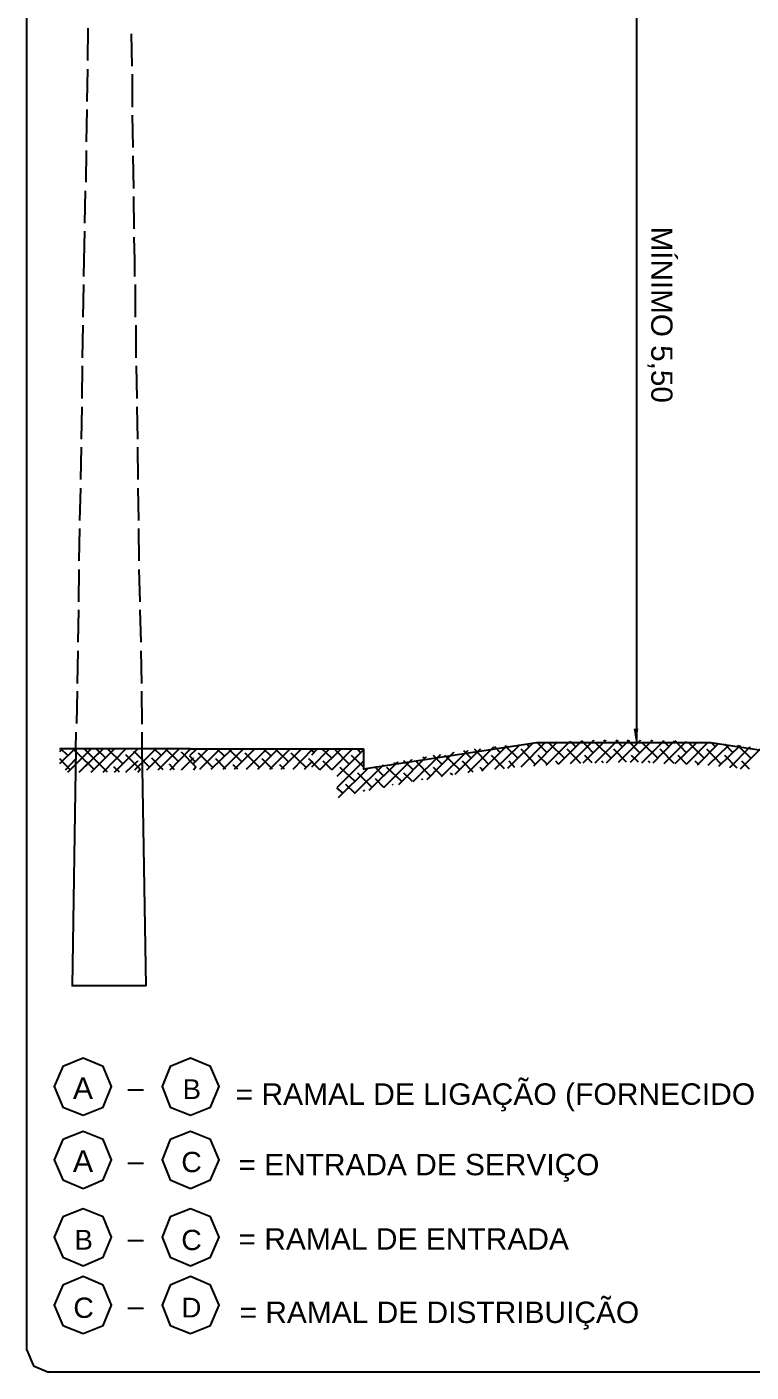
# Model space of a CAD drawing. Header units: millimetres. Extents: x 2300 to 2597, y 2140 to 2350.
# Drawn here: x 2447.1 to 2485.5, y 2211.7 to 2283 of the extents above; entities that cross this region are included whole.
import ezdxf

# ---------------------------------------------------------------- set-up
doc = ezdxf.new("R2010")
doc.units = ezdxf.units.MM
doc.styles.add('Arial0', font='arial.ttf', dxfattribs={"height": 1.907567})

msp = doc.modelspace()

# ---------------------------------------------------------------- hatches: boundary and pattern name
at = {"true_color": 0x000007}
for points in [[(2479.269, 2245.812), (2479.516, 2245.812), (2479.387, 2245.082)], [(2479.481, 2244.658), (2479.445, 2244.658), (2479.445, 2244.634), (2479.481, 2244.634)], [(2482.284, 2245), (2482.261, 2245), (2482.261, 2244.964), (2482.284, 2244.964)]]:
    msp.add_hatch(color=7, dxfattribs=at).paths.add_polyline_path(points)

# ---------------------------------------------------------------- linework, layer by layer
at = {"color": 7, "linetype": 'Continuous', "lineweight": -2, "true_color": 0x000007}
for points in [[(2447.1, 2212.854), (2447.1, 2313.837), (2447.1, 2313.837)], [(2479.422, 2287.357), (2479.422, 2245.023), (2479.422, 2245.023)], [(2450.327, 2281.244), (2450.351, 2282.964), (2450.351, 2282.964)], [(2452.672, 2280.938), (2452.648, 2282.657), (2452.648, 2282.657)], [(2450.292, 2279.065), (2450.327, 2280.784), (2450.327, 2280.784)], [(2452.707, 2278.77), (2452.707, 2280.514), (2452.707, 2280.514)], [(2450.257, 2276.933), (2450.292, 2278.652), (2450.292, 2278.652)], [(2452.73, 2276.626), (2452.707, 2278.346), (2452.707, 2278.346)], [(2450.233, 2274.789), (2450.257, 2276.473), (2450.257, 2276.473)], [(2452.766, 2274.459), (2452.73, 2276.179), (2452.73, 2276.179)], [(2450.174, 2272.622), (2450.198, 2274.329), (2450.198, 2274.329)], [(2452.789, 2272.315), (2452.766, 2274.035), (2452.766, 2274.035)], [(2450.139, 2270.654), (2450.174, 2272.197), (2450.174, 2272.197)], [(2452.825, 2270.654), (2452.789, 2271.868), (2452.789, 2271.868)], [(2450.115, 2269.783), (2450.139, 2270.654), (2450.139, 2270.654)], [(2452.825, 2269.783), (2452.825, 2270.654), (2452.825, 2270.654)], [(2450.08, 2267.639), (2450.115, 2269.359), (2450.115, 2269.359)], [(2452.86, 2267.639), (2452.86, 2269.359), (2452.86, 2269.359)], [(2450.045, 2265.472), (2450.08, 2267.215), (2450.08, 2267.215)], [(2452.884, 2265.472), (2452.884, 2267.215), (2452.884, 2267.215)], [(2450.021, 2263.328), (2450.045, 2265.048), (2450.045, 2265.048)], [(2452.942, 2263.328), (2452.919, 2265.048), (2452.919, 2265.048)], [(2449.986, 2261.16), (2450.021, 2262.88), (2450.021, 2262.88)], [(2452.978, 2261.16), (2452.942, 2262.88), (2452.942, 2262.88)], [(2449.962, 2259.017), (2449.986, 2260.736), (2449.986, 2260.736)], [(2453.001, 2259.017), (2452.978, 2260.736), (2452.978, 2260.736)], [(2449.903, 2256.849), (2449.962, 2258.569), (2449.962, 2258.569)], [(2453.037, 2256.849), (2453.001, 2258.569), (2453.001, 2258.569)], [(2449.868, 2254.706), (2449.903, 2256.425), (2449.903, 2256.425)], [(2453.06, 2254.706), (2453.037, 2256.425), (2453.037, 2256.425)], [(2449.845, 2252.538), (2449.868, 2254.246), (2449.868, 2254.246)], [(2453.096, 2252.538), (2453.06, 2254.246), (2453.06, 2254.246)], [(2449.809, 2250.394), (2449.845, 2252.114), (2449.845, 2252.114)], [(2453.154, 2250.394), (2453.096, 2252.114), (2453.096, 2252.114)], [(2449.774, 2248.215), (2449.809, 2249.935), (2449.809, 2249.935)], [(2453.19, 2248.215), (2453.154, 2249.935), (2453.154, 2249.935)], [(2449.75, 2246.083), (2449.774, 2247.803), (2449.774, 2247.803)], [(2453.213, 2246.048), (2453.19, 2247.803), (2453.19, 2247.803)], [(2449.691, 2244.752), (2449.715, 2245.624), (2449.715, 2245.624)], [(2453.213, 2244.752), (2453.213, 2245.624), (2453.213, 2245.624)], [(2448.843, 2244.599), (2448.996, 2244.752), (2448.996, 2244.752)], [(2448.843, 2243.975), (2449.633, 2244.752), (2449.633, 2244.752)], [(2453.154, 2244.752), (2448.843, 2244.752), (2448.843, 2244.752)], [(2449.267, 2244.387), (2448.902, 2244.752), (2448.902, 2244.752)], [(2449.267, 2243.515), (2450.504, 2244.752), (2450.504, 2244.752)], [(2449.691, 2244.752), (2449.503, 2232.184), (2449.503, 2232.184)], [(2449.868, 2244.422), (2449.538, 2244.752), (2449.538, 2244.752)], [(2449.868, 2243.515), (2451.14, 2244.752), (2451.14, 2244.752)], [(2449.868, 2243.515), (2450.987, 2244.599), (2450.987, 2244.599)], [(2451.376, 2243.515), (2450.139, 2244.752), (2450.139, 2244.752)], [(2450.327, 2244.575), (2450.292, 2244.599), (2450.292, 2244.599)], [(2450.504, 2243.515), (2451.741, 2244.752), (2451.741, 2244.752)], [(2451.258, 2244.269), (2450.775, 2244.752), (2450.775, 2244.752)], [(2451.14, 2243.515), (2452.342, 2244.752), (2452.342, 2244.752)], [(2452.165, 2243.975), (2451.376, 2244.752), (2451.376, 2244.752)], [(2451.741, 2243.515), (2452.978, 2244.752), (2452.978, 2244.752)], [(2452.789, 2244.575), (2452.766, 2244.599), (2452.766, 2244.599)], [(2452.825, 2243.633), (2453.944, 2244.752), (2453.944, 2244.752)], [(2453.579, 2243.786), (2452.825, 2244.575), (2452.825, 2244.575)], [(2455.781, 2244.752), (2453.154, 2244.752), (2453.154, 2244.752)], [(2453.425, 2232.184), (2453.213, 2244.752), (2453.213, 2244.752)], [(2453.272, 2244.729), (2453.249, 2244.752), (2453.249, 2244.752)], [(2453.461, 2243.633), (2454.568, 2244.752), (2454.568, 2244.752)], [(2454.215, 2244.387), (2453.849, 2244.752), (2453.849, 2244.752)], [(2454.061, 2243.633), (2455.18, 2244.752), (2455.18, 2244.752)], [(2455.122, 2244.093), (2454.45, 2244.752), (2454.45, 2244.752)], [(2454.698, 2243.633), (2455.781, 2244.752), (2455.781, 2244.752)], [(2456.052, 2243.786), (2455.298, 2244.575), (2455.298, 2244.575)], [(2455.746, 2244.729), (2455.722, 2244.752), (2455.722, 2244.752)], [(2455.746, 2244.752), (2462.236, 2244.752), (2462.236, 2244.752)], [(2455.746, 2244.387), (2456.111, 2244.752), (2456.111, 2244.752)], [(2455.899, 2243.939), (2456.712, 2244.752), (2456.712, 2244.752)], [(2456.264, 2243.668), (2457.348, 2244.752), (2457.348, 2244.752)], [(2456.653, 2244.693), (2456.559, 2244.752), (2456.559, 2244.752)], [(2456.865, 2243.668), (2457.984, 2244.752), (2457.984, 2244.752)], [(2457.583, 2244.363), (2457.171, 2244.752), (2457.171, 2244.752)], [(2457.501, 2243.668), (2458.585, 2244.752), (2458.585, 2244.752)], [(2458.49, 2244.057), (2457.795, 2244.752), (2457.795, 2244.752)], [(2458.102, 2243.668), (2459.185, 2244.752), (2459.185, 2244.752)], [(2458.738, 2243.668), (2459.821, 2244.752), (2459.821, 2244.752)], [(2459.126, 2244.693), (2459.032, 2244.752), (2459.032, 2244.752)], [(2459.338, 2243.668), (2460.422, 2244.752), (2460.422, 2244.752)], [(2460.057, 2244.363), (2459.645, 2244.752), (2459.645, 2244.752)], [(2459.975, 2243.668), (2461.058, 2244.752), (2461.058, 2244.752)], [(2460.964, 2244.057), (2460.269, 2244.752), (2460.269, 2244.752)], [(2460.575, 2243.668), (2461.659, 2244.752), (2461.659, 2244.752)], [(2461.211, 2243.668), (2462.236, 2244.729), (2462.236, 2244.729)], [(2461.565, 2244.693), (2461.506, 2244.752), (2461.506, 2244.752)], [(2462.236, 2244.634), (2462.107, 2244.752), (2462.107, 2244.752)], [(2462.201, 2244.752), (2464.945, 2244.752), (2464.945, 2244.752)], [(2462.201, 2244.422), (2462.507, 2244.752), (2462.507, 2244.752)], [(2462.201, 2243.786), (2463.143, 2244.752), (2463.143, 2244.752)], [(2462.319, 2244.54), (2462.201, 2244.693), (2462.201, 2244.693)], [(2462.625, 2243.633), (2463.767, 2244.752), (2463.767, 2244.752)], [(2463.261, 2244.246), (2462.743, 2244.752), (2462.743, 2244.752)], [(2463.261, 2243.633), (2464.368, 2244.752), (2464.368, 2244.752)], [(2464.191, 2243.939), (2463.414, 2244.729), (2463.414, 2244.729)], [(2463.555, 2243.303), (2464.945, 2244.693), (2464.945, 2244.693)], [(2464.792, 2244.54), (2464.616, 2244.752), (2464.616, 2244.752)], [(2492.544, 2243.668), (2483.368, 2245.058), (2474.109, 2245.058), (2464.945, 2243.668)], [(2464.945, 2244.752), (2464.945, 2243.668), (2464.945, 2243.668)], [(2468.326, 2243.127), (2469.739, 2244.575), (2469.739, 2244.575)], [(2469.08, 2243.28), (2470.47, 2244.658), (2470.47, 2244.658)], [(2469.739, 2244.54), (2469.716, 2244.575), (2469.716, 2244.575)], [(2469.798, 2243.398), (2471.153, 2244.752), (2471.153, 2244.752)], [(2470.646, 2244.246), (2470.258, 2244.634), (2470.258, 2244.634)], [(2470.493, 2243.492), (2471.848, 2244.846), (2471.848, 2244.846)], [(2471.577, 2243.939), (2470.823, 2244.729), (2470.823, 2244.729)], [(2471.224, 2243.574), (2472.543, 2244.905), (2472.543, 2244.905)], [(2471.907, 2243.668), (2473.238, 2244.964), (2473.238, 2244.964)], [(2472.213, 2244.54), (2471.907, 2244.846), (2471.907, 2244.846)], [(2473.12, 2244.246), (2472.46, 2244.905), (2472.46, 2244.905)], [(2472.602, 2243.727), (2473.897, 2245.023), (2473.897, 2245.023)], [(2473.297, 2243.786), (2474.569, 2245.082), (2474.569, 2245.082)], [(2474.051, 2243.939), (2473.297, 2244.729), (2473.297, 2244.729)], [(2473.721, 2244.846), (2473.603, 2245), (2473.603, 2245)], [(2473.968, 2243.845), (2475.229, 2245.117), (2475.229, 2245.117)], [(2474.687, 2244.54), (2474.168, 2245.058), (2474.168, 2245.058)], [(2474.628, 2243.881), (2475.888, 2245.141), (2475.888, 2245.141)], [(2475.594, 2244.246), (2474.804, 2245.023), (2474.804, 2245.023)], [(2475.287, 2243.939), (2476.524, 2245.176), (2476.524, 2245.176)], [(2476.465, 2243.975), (2475.747, 2244.729), (2475.747, 2244.729)], [(2475.923, 2243.975), (2477.16, 2245.2), (2477.16, 2245.2)], [(2476.194, 2244.846), (2475.923, 2245.141), (2475.923, 2245.141)], [(2477.125, 2244.54), (2476.524, 2245.176), (2476.524, 2245.176)], [(2476.583, 2243.998), (2477.796, 2245.2), (2477.796, 2245.2)], [(2477.219, 2243.998), (2478.421, 2245.2), (2478.421, 2245.2)], [(2478.067, 2244.246), (2477.278, 2245.023), (2477.278, 2245.023)], [(2477.761, 2245.176), (2477.702, 2245.2), (2477.702, 2245.2)], [(2477.82, 2243.998), (2479.033, 2245.2), (2479.033, 2245.2)], [(2478.88, 2244.034), (2478.22, 2244.729), (2478.22, 2244.729)], [(2478.668, 2244.846), (2478.338, 2245.2), (2478.338, 2245.2)], [(2478.456, 2244.034), (2479.634, 2245.2), (2479.634, 2245.2)], [(2479.599, 2244.54), (2478.939, 2245.2), (2478.939, 2245.2)], [(2479.092, 2244.034), (2480.27, 2245.2), (2480.27, 2245.2)], [(2479.693, 2243.998), (2480.871, 2245.176), (2480.871, 2245.176)], [(2480.541, 2244.246), (2479.752, 2245.023), (2479.752, 2245.023)], [(2480.235, 2245.176), (2480.199, 2245.2), (2480.199, 2245.2)], [(2480.294, 2243.998), (2481.436, 2245.176), (2481.436, 2245.176)], [(2481.413, 2243.975), (2480.682, 2244.729), (2480.682, 2244.729)], [(2481.142, 2244.846), (2480.812, 2245.176), (2480.812, 2245.176)], [(2480.894, 2243.975), (2482.049, 2245.141), (2482.049, 2245.141)], [(2482.072, 2244.54), (2481.471, 2245.176), (2481.471, 2245.176)], [(2481.471, 2243.975), (2482.614, 2245.082), (2482.614, 2245.082)], [(2482.072, 2243.939), (2483.191, 2245.058), (2483.191, 2245.058)], [(2483.014, 2244.246), (2482.225, 2245.023), (2482.225, 2245.023)], [(2482.649, 2243.904), (2483.768, 2245.023), (2483.768, 2245.023)], [(2483.91, 2243.939), (2483.156, 2244.729), (2483.156, 2244.729)], [(2483.215, 2243.881), (2484.334, 2244.964), (2484.334, 2244.964)], [(2483.615, 2244.846), (2483.427, 2245.023), (2483.427, 2245.023)], [(2483.792, 2243.822), (2484.911, 2244.929), (2484.911, 2244.929)], [(2484.546, 2244.54), (2484.098, 2245), (2484.098, 2245)], [(2484.369, 2243.763), (2485.453, 2244.846), (2485.453, 2244.846)], [(2485.476, 2244.246), (2484.793, 2244.929), (2484.793, 2244.929)], [(2484.934, 2243.692), (2486.03, 2244.788), (2486.03, 2244.788)], [(2449.385, 2243.633), (2448.843, 2244.21), (2448.843, 2244.21)], [(2449.15, 2243.633), (2449.691, 2244.21), (2449.691, 2244.21)], [(2450.657, 2243.668), (2449.868, 2244.422), (2449.868, 2244.422)], [(2453.096, 2243.668), (2452.342, 2244.422), (2452.342, 2244.422)], [(2452.342, 2243.515), (2452.978, 2244.116), (2452.978, 2244.116)], [(2454.332, 2243.633), (2453.732, 2244.246), (2453.732, 2244.246)], [(2454.933, 2243.633), (2454.662, 2243.939), (2454.662, 2243.939)], [(2455.298, 2243.633), (2455.934, 2244.269), (2455.934, 2244.269)], [(2456.017, 2244.057), (2455.746, 2244.363), (2455.746, 2244.363)], [(2456.959, 2243.763), (2456.205, 2244.517), (2456.205, 2244.517)], [(2457.654, 2243.668), (2457.112, 2244.21), (2457.112, 2244.21)], [(2458.278, 2243.668), (2458.043, 2243.904), (2458.043, 2243.904)], [(2459.433, 2243.763), (2458.679, 2244.517), (2458.679, 2244.517)], [(2460.128, 2243.668), (2459.574, 2244.21), (2459.574, 2244.21)], [(2460.752, 2243.668), (2460.516, 2243.904), (2460.516, 2243.904)], [(2461.906, 2243.763), (2461.117, 2244.517), (2461.117, 2244.517)], [(2461.812, 2243.668), (2462.236, 2244.093), (2462.236, 2244.093)], [(2462.236, 2244.034), (2462.048, 2244.21), (2462.048, 2244.21)], [(2462.625, 2243.633), (2462.201, 2244.057), (2462.201, 2244.057)], [(2463.261, 2243.633), (2462.802, 2244.093), (2462.802, 2244.093)], [(2463.555, 2242.703), (2464.945, 2244.093), (2464.945, 2244.093)], [(2464.945, 2243.786), (2464.309, 2244.387), (2464.309, 2244.387)], [(2464.462, 2242.373), (2466.005, 2243.904), (2466.005, 2243.904)], [(2465.252, 2242.549), (2466.759, 2244.057), (2466.759, 2244.057)], [(2466.029, 2242.703), (2467.513, 2244.175), (2467.513, 2244.175)], [(2466.63, 2243.939), (2466.571, 2243.998), (2466.571, 2243.998)], [(2466.818, 2242.856), (2468.267, 2244.328), (2468.267, 2244.328)], [(2467.572, 2243.633), (2467.089, 2244.116), (2467.089, 2244.116)], [(2467.572, 2243.009), (2469.021, 2244.446), (2469.021, 2244.446)], [(2468.503, 2243.303), (2467.725, 2244.093), (2467.725, 2244.093)], [(2468.173, 2244.246), (2468.114, 2244.305), (2468.114, 2244.305)], [(2469.103, 2243.939), (2468.656, 2244.387), (2468.656, 2244.387)], [(2470.046, 2243.633), (2469.256, 2244.387), (2469.256, 2244.387)], [(2470.764, 2243.515), (2470.199, 2244.093), (2470.199, 2244.093)], [(2472.425, 2243.692), (2471.73, 2244.387), (2471.73, 2244.387)], [(2472.967, 2243.763), (2472.661, 2244.093), (2472.661, 2244.093)], [(2474.722, 2243.904), (2474.204, 2244.387), (2474.204, 2244.387)], [(2475.287, 2243.939), (2475.134, 2244.093), (2475.134, 2244.093)], [(2477.066, 2243.998), (2476.677, 2244.387), (2476.677, 2244.387)], [(2477.667, 2243.998), (2477.584, 2244.093), (2477.584, 2244.093)], [(2479.516, 2244.034), (2479.151, 2244.387), (2479.151, 2244.387)], [(2480.14, 2243.998), (2480.058, 2244.093), (2480.058, 2244.093)], [(2482.072, 2243.939), (2481.625, 2244.387), (2481.625, 2244.387)], [(2482.744, 2243.904), (2482.532, 2244.093), (2482.532, 2244.093)], [(2484.758, 2243.727), (2484.098, 2244.387), (2484.098, 2244.387)], [(2485.417, 2243.668), (2485.005, 2244.093), (2485.005, 2244.093)], [(2452.012, 2243.515), (2451.706, 2243.786), (2451.706, 2243.786)], [(2452.978, 2243.515), (2453.096, 2243.668), (2453.096, 2243.668)], [(2455.934, 2243.633), (2456.052, 2243.786), (2456.052, 2243.786)], [(2463.614, 2242.161), (2465.193, 2243.727), (2465.193, 2243.727)], [(2464.498, 2243.009), (2463.709, 2243.763), (2463.709, 2243.763)], [(2465.405, 2242.703), (2464.651, 2243.456), (2464.651, 2243.456)], [(2465.098, 2243.633), (2465.04, 2243.692), (2465.04, 2243.692)], [(2466.029, 2243.303), (2465.546, 2243.786), (2465.546, 2243.786)], [(2466.029, 2242.703), (2465.581, 2243.15), (2465.581, 2243.15)], [(2466.971, 2243.009), (2466.182, 2243.763), (2466.182, 2243.763)], [(2467.537, 2243.009), (2467.089, 2243.456), (2467.089, 2243.456)], [(2468.079, 2243.091), (2468.055, 2243.15), (2468.055, 2243.15)], [(2469.139, 2243.28), (2468.656, 2243.763), (2468.656, 2243.763)], [(2469.681, 2243.362), (2469.563, 2243.456), (2469.563, 2243.456)], [(2471.306, 2243.574), (2471.129, 2243.763), (2471.129, 2243.763)], [(2463.862, 2242.396), (2463.555, 2242.667), (2463.555, 2242.667)], [(2464.498, 2242.373), (2464.015, 2242.856), (2464.015, 2242.856)], [(2465.004, 2242.491), (2464.945, 2242.549), (2464.945, 2242.549)], [(2466.512, 2242.82), (2466.488, 2242.856), (2466.488, 2242.856)], [(2453.425, 2232.184), (2449.503, 2232.184), (2449.503, 2232.184)], [(2452.459, 2226.659), (2453.272, 2226.659), (2453.272, 2226.659)], [(2452.459, 2222.772), (2453.272, 2222.772), (2453.272, 2222.772)], [(2452.459, 2218.673), (2453.272, 2218.673), (2453.272, 2218.673)], [(2452.459, 2215.081), (2453.272, 2215.081), (2453.272, 2215.081)], [(2447.1, 2212.854), (2447.453, 2212.03), (2448.243, 2211.7)], [(2579.957, 2211.7), (2448.243, 2211.7), (2448.243, 2211.7)]]:
    msp.add_lwpolyline(points, dxfattribs=at)
for points in [[(2450.08, 2225.328), (2451.14, 2225.752), (2451.588, 2226.836), (2451.14, 2227.896), (2450.08, 2228.344), (2448.996, 2227.896), (2448.537, 2226.836), (2448.996, 2225.752)], [(2455.781, 2225.328), (2456.83, 2225.752), (2457.289, 2226.836), (2456.83, 2227.896), (2455.781, 2228.344), (2454.698, 2227.896), (2454.273, 2226.836), (2454.698, 2225.752)], [(2450.08, 2221.441), (2451.14, 2221.901), (2451.588, 2222.949), (2451.14, 2224.033), (2450.08, 2224.457), (2448.996, 2224.033), (2448.537, 2222.949), (2448.996, 2221.901)], [(2455.781, 2221.441), (2456.83, 2221.901), (2457.289, 2222.949), (2456.83, 2224.033), (2455.781, 2224.457), (2454.698, 2224.033), (2454.273, 2222.949), (2454.698, 2221.901)], [(2450.08, 2217.342), (2451.14, 2217.79), (2451.588, 2218.85), (2451.14, 2219.934), (2450.08, 2220.358), (2448.996, 2219.934), (2448.537, 2218.85), (2448.996, 2217.79)], [(2455.781, 2217.342), (2456.83, 2217.79), (2457.289, 2218.85), (2456.83, 2219.934), (2455.781, 2220.358), (2454.698, 2219.934), (2454.273, 2218.85), (2454.698, 2217.79)], [(2450.08, 2213.75), (2451.14, 2214.174), (2451.588, 2215.257), (2451.14, 2216.317), (2450.08, 2216.765), (2448.996, 2216.317), (2448.537, 2215.257), (2448.996, 2214.174)], [(2455.781, 2213.75), (2456.83, 2214.174), (2457.289, 2215.257), (2456.83, 2216.317), (2455.781, 2216.765), (2454.698, 2216.317), (2454.273, 2215.257), (2454.698, 2214.174)]]:
    msp.add_lwpolyline(points, close=True, dxfattribs=at)

# ---------------------------------------------------------------- texts
at = {"color": 7, "true_color": 0x000007, "style": 'Arial0'}
msp.add_text('MÍNIMO 5,50', height=1.12512, rotation=270, dxfattribs=at).set_placement((2480.201, 2272.433))
for s, height, p in [('A', 1.146, (2449.538, 2226.177)), ('B', 1.046, (2455.357, 2226.177)), ('= RAMAL DE LIGAÇÃO (FORNECIDO PELA CELPE)', 1.13947, (2458.161, 2225.87)), ('A', 1.152, (2449.538, 2222.313)), ('C', 1.075, (2455.286, 2222.301)), ('= ENTRADA DE SERVIÇO', 1.13372, (2458.314, 2222.136)), ('B', 1.051, (2449.621, 2218.19)), ('C', 1.075, (2455.286, 2218.167)), ('= RAMAL DE ENTRADA', 1.13745, (2458.314, 2218.19)), ('C', 1.076, (2449.562, 2214.574)), ('D', 1.043, (2455.298, 2214.598)), ('= RAMAL DE DISTRIBUIÇÃO', 1.13507, (2458.373, 2214.303))]:
    msp.add_text(s, height=height, dxfattribs=at).set_placement(p)

doc.saveas('drawing.dxf')
